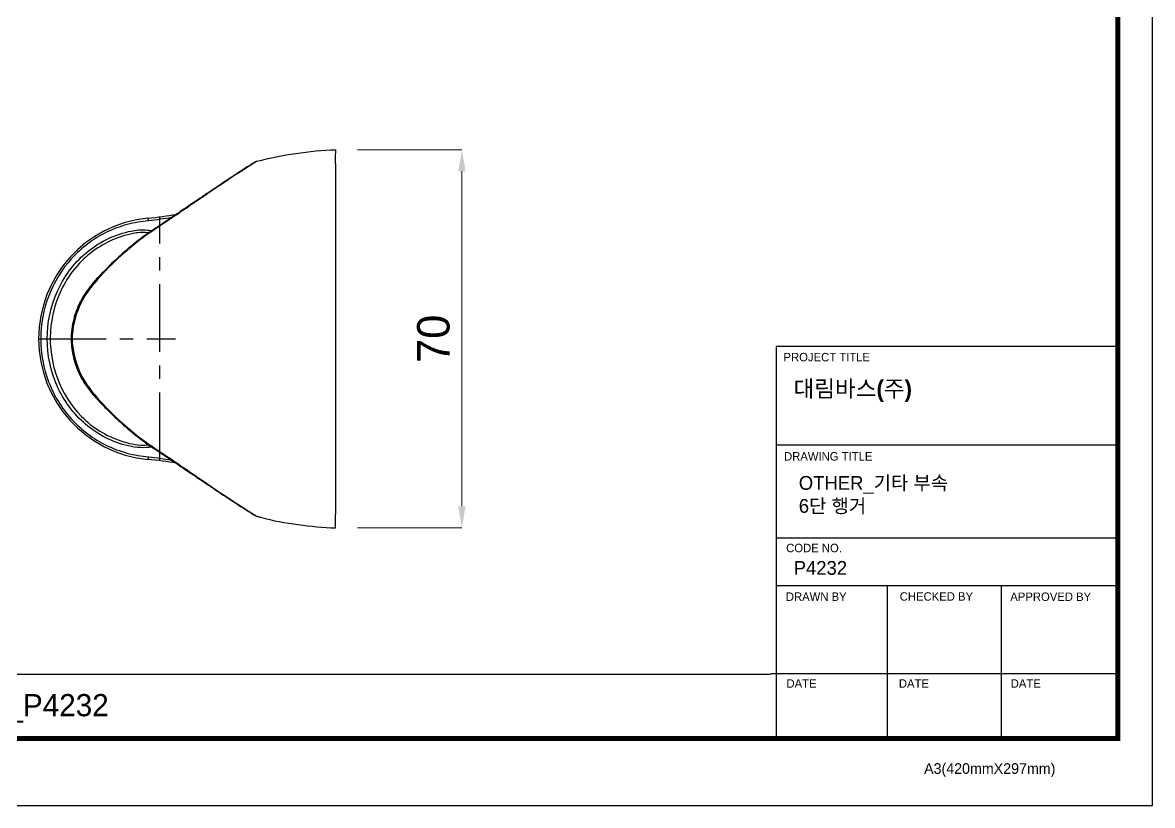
# Model space of a CAD drawing. Extents: x 0 to 395, y 0 to 289.
# Drawn here: x 186.2 to 394.9, y 0 to 144.7 of the extents above; entities that cross this region are included whole.
import ezdxf

# ---------------------------------------------------------------- set-up
doc = ezdxf.new("R2010")
doc.units = 0
doc.header["$LTSCALE"] = 10
doc.header["$MEASUREMENT"] = 0
doc.header["$PDMODE"] = 3
doc.header["$PDSIZE"] = -10
doc.linetypes.add('CENTER', pattern=[2, 1.25, -0.25, 0.25, -0.25])
doc.layers.get('0').update_dxf_attribs({"linetype": 'CONTINUOUS'})
doc.layers.get('DEFPOINTS').update_dxf_attribs({"linetype": 'CONTINUOUS'})
doc.layers.add('1', color=7, linetype='CONTINUOUS')
doc.layers.add('7', color=7, linetype='CONTINUOUS')
doc.layers.add('60', color=7, linetype='CONTINUOUS', true_color=0xffffff)
doc.styles.add('Daelim Dimension', font='')
doc.styles.get('Daelim Dimension').set_extended_font_data('나눔고딕')
doc.dimstyles.new('DEFAULT', dxfattribs={"dimscale": 2, "dimtxt": 2, "dimasz": 2, "dimexe": 0, "dimexo": 2, "dimgap": 1, "dimtad": 1, "dimdec": 0, "dimzin": 9, "dimdsep": 46, "dimtxsty": 'Daelim Dimension', "dimcen": 0.5, "dimclrd": 5, "dimclre": 5, "dimclrt": 256, "dimadec": 1, "dimazin": 0, "dimtfac": 1, "dimtdec": 0, "dimtix": 1, "dimtmove": 0, "dimatfit": 3, "dimfxl": 1, "dimtolj": 1, "dimtzin": 1, "dimlwd": 9, "dimlwe": 9, "dimarcsym": 0})

# ---------------------------------------------------------------- blocks, each defined once
blk = doc.blocks.new('*D0')
at = {"color": 5, "linetype": 'ByBlock', "lineweight": 9, "ltscale": 0.5, "transparency": 16777216}
for p, q in [((248.02, 121.2), (267.34, 121.2)), ((267.34, 117.2), (267.34, 55.28)), ((248.02, 51.28), (267.34, 51.28))]:
    blk.add_line(p, q, dxfattribs=at)
at = {"color": 5, "ltscale": 0.5, "transparency": 16777216}
for points in [[(266.67, 117.2), (268.01, 117.2), (267.34, 121.2)], [(266.67, 55.28), (268.01, 55.28), (267.34, 51.28)]]:
    blk.add_solid(points, dxfattribs=at)
at = {"layer": 'DEFPOINTS', "color": 0, "ltscale": 0.5, "transparency": 16777216}
for p in [(244.02, 121.2), (244.02, 51.28), (267.34, 51.28)]:
    blk.add_point(p, dxfattribs=at)
at = {"color": 7, "ltscale": 0.5, "transparency": 16777216, "insert": (262.1, 86.24), "char_height": 6, "attachment_point": 5, "rotation": 90, "style": 'Daelim Dimension'}
blk.add_mtext('\\A1;70', dxfattribs=at)

msp = doc.modelspace()

# ---------------------------------------------------------------- linework, layer by layer
at = {"color": 5, "ltscale": 40}
for p, q in [((388.55, 84.83), (325.43, 84.83)), ((388.55, 66.58), (325.43, 66.58)), ((388.55, 66.58), (325.43, 66.58)), ((388.55, 49.42), (325.43, 49.42)), ((388.55, 49.42), (325.43, 49.42)), ((388.55, 40.57), (325.43, 40.57)), ((388.55, 40.57), (325.43, 40.57)), ((345.93, 40.57), (345.93, 12.39)), ((366.97, 40.57), (366.97, 12.39)), ((388.55, 24.29), (324.43, 24.29)), ((388.55, 24.29), (325.92, 24.29)), ((388.55, 12.39), (334.46, 12.39))]:
    msp.add_line(p, q, dxfattribs=at)
at = {"color": 5, "ltscale": 0.5}
msp.add_line((325.43, 84.83), (325.43, 12.01), dxfattribs=at)
at = {"color": 5}
msp.add_line((6.35, 24.25), (324.36, 24.25), dxfattribs=at)
at = {"ltscale": 0.5}
msp.add_lwpolyline([(0, 0), (394.94, 0), (394.94, 289.38), (0, 289.38)], close=True, dxfattribs=at)
at = {"color": 5, "linetype": 'ByBlock', "lineweight": 200, "const_width": 0.91}
msp.add_lwpolyline([(6.35, 12.39), (388.55, 12.39), (388.55, 282.66), (6.35, 282.66)], close=True, dxfattribs=at)
at = {"layer": '1', "color": 1, "linetype": 'CENTER'}
for p, q in [((211.51, 63.84), (211.51, 108.64)), ((189.11, 86.24), (214.4, 86.24))]:
    msp.add_line(p, q, dxfattribs=at)
at = {"layer": '60', "color": 7, "linetype": 'Continuous'}
for p, q in [((195.08, 86.24), (195.32, 86.24)), ((208.95, 66.99), (208.95, 66.99))]:
    msp.add_line(p, q, dxfattribs=at)
at = {"layer": '60', "color": 93, "linetype": 'Continuous'}
for centre, major_axis, ratio, start_param, end_param in [((209.39, 107.54), (-0.099, 0.995), 0.143521, 5.269646, 6.283185), ((209.5, 104.66), (-0.549, 0.836), 0.09562, 6.263193, 6.756857), ((209.5, 67.83), (0.595, 0.804), 0.01403, 3.141129, 3.612967), ((209.5, 67.83), (0.549, 0.836), 0.09562, 2.667921, 3.141608), ((209.39, 64.95), (-0.099, -0.995), 0.143109, 0, 1.013252)]:
    msp.add_ellipse(centre, major_axis=major_axis, ratio=ratio, start_param=start_param, end_param=end_param, dxfattribs=at)
at = {"layer": '60', "color": 7, "linetype": 'Continuous'}
msp.add_ellipse((209.5, 104.66), major_axis=(-0.595, 0.804), ratio=0.01403, start_param=5.811811, end_param=6.284643, dxfattribs=at)
for points in [[(229.44, 119.05), (234.22, 120.28), (239.11, 121.01), (244.02, 121.2)], [(209.3, 108.53), (211.17, 108.72), (212.96, 108.97), (214.54, 109.23)], [(214.53, 63.25), (212.94, 63.52), (211.16, 63.77), (209.3, 63.95)]]:
    msp.add_open_spline(points, degree=3, dxfattribs=at)
for points, degree, knots in [([(244.01, 118.67), (244.01, 118.99), (244.01, 119.62), (244.01, 120.32), (244.02, 120.83), (244.02, 121.14), (244.02, 121.18), (244.02, 121.2)], 3, [0, 0, 0, 0, 0.196807, 0.394365, 0.593531, 0.79514, 1, 1, 1, 1]), ([(229.26, 118.99), (229.24, 118.98), (229.21, 118.97), (229.18, 118.95), (229.15, 118.94), (229.13, 118.92), (229.1, 118.91), (229.04, 118.87), (228.84, 118.75), (228.44, 118.49), (227.87, 118.13), (227.14, 117.66), (226.27, 117.1), (225.27, 116.45), (224.12, 115.69), (222.82, 114.82), (221.38, 113.86), (219.81, 112.8), (218.69, 112.05), (218.1, 111.65), (218.09, 111.64)], 3, [0, 0, 0, 0, 0.003336, 0.00576, 0.00878, 0.014186, 0.028328, 0.065778, 0.142277, 0.223412, 0.303519, 0.383121, 0.461972, 0.540209, 0.625306, 0.712903, 0.803868, 0.898746, 0.997806, 1, 1, 1, 1]), ([(244.01, 118.67), (244.01, 116.85), (244.01, 113.88), (244.01, 110.76), (244.01, 106.63), (244.01, 102.25), (244.01, 97.15), (244.01, 91.83), (244.01, 86.24)], 2, [0, 0, 0, 0.25, 0.25, 0.5, 0.5, 0.75, 0.75, 1, 1, 1]), ([(218.09, 111.64), (218.08, 111.64), (217.47, 111.22), (216.2, 110.36), (214.28, 109.06), (212.32, 107.73), (210.53, 106.53), (209.4, 105.79), (208.95, 105.5)], 3, [0, 0, 0, 0, 0.001352, 0.212586, 0.422234, 0.636144, 0.852428, 1, 1, 1, 1]), ([(208.91, 105.45), (208.03, 104.81), (206.2, 103.39), (203.57, 101.09), (201.3, 98.89), (199.5, 96.97), (198.25, 95.42), (197.21, 93.9), (196.42, 92.35), (195.8, 90.68), (195.37, 88.94), (195.12, 87.45), (195.1, 86.54), (195.11, 86.24)], 3, [0, 0, 0, 0, 0.133221, 0.282533, 0.427228, 0.520455, 0.603456, 0.671144, 0.744792, 0.815316, 0.888554, 0.963889, 1, 1, 1, 1]), ([(195.15, 86.24), (195.15, 86.22), (195.12, 85.62), (195.24, 84.44), (195.54, 82.73), (196.06, 81.03), (196.76, 79.42), (197.66, 77.91), (198.72, 76.46), (200.04, 74.94), (201.76, 73.16), (203.91, 71.07), (206.36, 68.96), (208.09, 67.62), (208.91, 67.03)], 3, [0, 0, 0, 0, 0.002861, 0.072762, 0.143917, 0.216179, 0.289422, 0.358419, 0.429996, 0.510162, 0.604303, 0.732325, 0.876507, 1, 1, 1, 1]), ([(244.01, 86.24), (244.01, 80.66), (244.01, 75.33), (244.01, 70.23), (244.01, 65.85), (244.01, 61.73), (244.01, 58.6), (244.01, 55.64), (244.01, 53.82)], 2, [0, 0, 0, 0.25, 0.25, 0.5, 0.5, 0.75, 0.75, 1, 1, 1]), ([(208.94, 66.98), (209.7, 66.47), (211.19, 65.48), (213.38, 64.01), (215.46, 62.62), (217.02, 61.56), (217.87, 60.99), (218.08, 60.85)], 3, [0, 0, 0, 0, 0.246149, 0.483164, 0.710098, 0.92824, 1, 1, 1, 1]), ([(218.09, 60.84), (218.48, 60.57), (219.46, 59.91), (220.94, 58.91), (222.52, 57.85), (223.9, 56.93), (225.14, 56.12), (226.21, 55.42), (227.15, 54.82), (227.93, 54.33), (228.52, 53.95), (228.92, 53.71), (229.1, 53.59), (229.14, 53.57), (229.15, 53.56), (229.15, 53.56)], 3, [0, 0, 0, 0, 0.068832, 0.172998, 0.274001, 0.372319, 0.456705, 0.54667, 0.633803, 0.719169, 0.802093, 0.88238, 0.958839, 0.997835, 1, 1, 1, 1]), ([(229.45, 53.46), (229.67, 53.4), (232.16, 52.64), (237.04, 51.84), (241.69, 51.38), (244.01, 51.28)], 3, [0, 0, 0, 0, 0.046032, 0.5235885, 0.9887521, 0.9887521, 0.9887521, 0.9887521]), ([(244.01, 51.28), (244.01, 51.3), (244.01, 51.34), (244.01, 51.67), (244.01, 52.18), (244.01, 52.88), (244.01, 53.51), (244.01, 53.82)], 3, [0.0008351, 0.0008351, 0.0008351, 0.0008351, 0.2109703, 0.4155048, 0.6145788, 0.8091197, 1, 1, 1, 1])]:
    msp.add_open_spline(points, degree=degree, knots=knots, dxfattribs=at)
at = {"layer": '60', "color": 93, "linetype": 'Continuous'}
for points, knots in [([(229.44, 119.05), (229.44, 119.05), (228.12, 118.24), (223.94, 115.51), (221.19, 113.65), (218.24, 111.64)], [0, 0, 0, 0, 0.5, 0.5, 1, 1, 1, 1]), ([(209.46, 108.07), (208.12, 107.94), (206.76, 107.72), (204.15, 107), (202.88, 106.52), (199.24, 104.74), (197.04, 103.09), (191.57, 97.07), (189.5, 91.68), (189.5, 83.5), (190, 80.82), (191.95, 75.74), (193.39, 73.4), (197.03, 69.4), (199.24, 67.74), (202.88, 65.96), (204.14, 65.48), (206.76, 64.76), (208.12, 64.55), (209.46, 64.41)], [0, 0, 0, 0, 0.0625, 0.0625, 0.125, 0.125, 0.25, 0.25, 0.5, 0.5, 0.625, 0.625, 0.75, 0.75, 0.875, 0.875, 0.9375, 0.9375, 1, 1, 1, 1]), ([(210.03, 66.22), (209.7, 66.18), (209.36, 66.15), (207.55, 66.04), (206.05, 66.3), (201.76, 67.56), (199.14, 69.11), (194.8, 73.27), (193.16, 75.82), (191.05, 81.37), (190.59, 84.39), (190.89, 90.32), (191.66, 93.27), (194.36, 98.59), (196.3, 100.96), (201.08, 104.55), (203.87, 105.8), (207.89, 106.43), (208.97, 106.41), (210.04, 106.26)], [0, 0, 0, 0, 0.016227, 0.016227, 0.087936, 0.087936, 0.231353, 0.231353, 0.374771, 0.374771, 0.518188, 0.518188, 0.661606, 0.661606, 0.805023, 0.805023, 0.94844, 0.94844, 1, 1, 1, 1]), ([(209.45, 105.83), (208.6, 105.91), (207.75, 105.91), (204.07, 105.27), (201.37, 104.08), (196.76, 100.63), (194.88, 98.35), (192.24, 93.24), (191.47, 90.4), (190.94, 81.84), (192.99, 75.96), (199.1, 69.83), (201.59, 68.27), (205.69, 66.92), (207.13, 66.56), (208.84, 66.61), (209.12, 66.62), (209.41, 66.65)], [0, 0, 0, 0, 0.043031, 0.043031, 0.188003, 0.188003, 0.332974, 0.332974, 0.477946, 0.477946, 0.767888, 0.767888, 0.91286, 0.91286, 0.985346, 0.985346, 1, 1, 1, 1]), ([(208.97, 105.38), (205.71, 102.95), (202.66, 100.23), (198.66, 95.66), (197.41, 94.01), (195.83, 90.31), (195.32, 88.28), (195.32, 86.24)], [0, 0, 0, 0, 0.5, 0.5, 0.75, 0.75, 1, 1, 1, 1]), ([(195.32, 86.24), (195.32, 85.22), (195.48, 84.2), (195.92, 82.22), (196.22, 81.25), (197.43, 78.43), (198.67, 76.81), (202.69, 72.22), (205.71, 69.53), (208.97, 67.11)], [0, 0, 0, 0, 0.125, 0.125, 0.25, 0.25, 0.5, 0.5, 1, 1, 1, 1]), ([(208.97, 67.11), (210.55, 66.07), (212.11, 65.02), (215.2, 62.92), (216.76, 61.86), (218.24, 60.85)], [0, 0, 0, 0, 0.5, 0.5, 1, 1, 1, 1]), ([(218.24, 60.85), (221.17, 58.84), (223.94, 56.97), (228.15, 54.22), (229.44, 53.43), (229.44, 53.43)], [0, 0, 0, 0, 0.5, 0.5, 1, 1, 1, 1])]:
    msp.add_open_spline(points, degree=3, knots=knots, dxfattribs=at)
for points in [[(218.24, 111.63), (215.27, 109.61), (212.12, 107.45), (208.97, 105.38)], [(218.09, 111.64), (218.12, 111.66), (218.18, 111.66), (218.24, 111.63)], [(213.68, 108.65), (212.35, 108.42), (210.94, 108.23), (209.46, 108.07)], [(209.46, 64.41), (210.93, 64.26), (212.33, 64.06), (213.64, 63.84)], [(218.24, 60.85), (218.17, 60.82), (218.12, 60.82), (218.08, 60.85)]]:
    msp.add_open_spline(points, degree=3, dxfattribs=at)
at = {"layer": '7', "color": 7, "linetype": 'Continuous'}
msp.add_arc((211.51, 86.24), 22.4, 95.6742, 264.3258, dxfattribs=at)

# ---------------------------------------------------------------- texts
at = {"color": 5, "ltscale": 40, "style": 'Daelim Dimension'}
for s, height, p in [('PROJECT TITLE', 1.5585, (326.77, 82.08)), ('DRAWING TITLE', 1.5585, (326.87, 63.74)), ('CODE NO.', 1.559, (327.26, 46.8)), ('DRAWN BY', 1.559, (327.2, 37.81)), ('CHECKED BY', 1.559, (348.25, 37.84)), ('APPROVED BY', 1.5585, (368.68, 37.79)), ('DATE', 1.559, (327.32, 21.75)), ('DATE', 1.559, (348.09, 21.75)), ('DATE', 1.559, (368.75, 21.75)), ('A3(420mmX297mm)', 1.967, (352.75, 5.83))]:
    msp.add_text(s, height=height, dxfattribs=at).set_placement(p)
at = {"attachment_point": 1, "style": 'Daelim Dimension'}
for s, insert, char_height, width in [('{\\fPretendard Variable SemiBold|b0|i0|c129|p2;\\C7;대림바스(주)}', (328.62, 78.56), 3.0552, 49.1036), (' OTHER_기타 부속 \\P 6단 행거', (328.65, 60.88), 2.5505, 42.9223), ('P4232', (328.65, 45.17), 2.551, 42.9223)]:
    msp.add_mtext(s, dxfattribs=dict(at, insert=insert, char_height=char_height, width=width))
at = {"color": 2, "insert": (77.25, 20.58), "char_height": 4.099, "width": 181.4463, "attachment_point": 1, "style": 'Daelim Dimension'}
msp.add_mtext('{\\fPretendard Variable SemiBold|b0|i0|c129|p2;대림바스(주)}_Parts_OTHER_기타 부속_행거_P4232', dxfattribs=at)

# ---------------------------------------------------------------- dimensions: what is measured, and where the dimension line sits
at = {"ltscale": 0.5}
dim = msp.add_linear_dim(base=(267.34, 51.28), p1=(244.02, 121.2), p2=(244.02, 51.28), angle=90, dimstyle='DEFAULT', override={"dimtxt": 3, "dimdec": 0, "dimclrd": 5, "dimclre": 5, "dimclrt": 7, "dimfxl": 1.25, "dimarcsym": 1}, dxfattribs=at)
dim.commit()
dim.dimension.update_dxf_attribs({"geometry": '*D0', "text_midpoint": (262.1, 86.24)})

doc.saveas('drawing.dxf')
